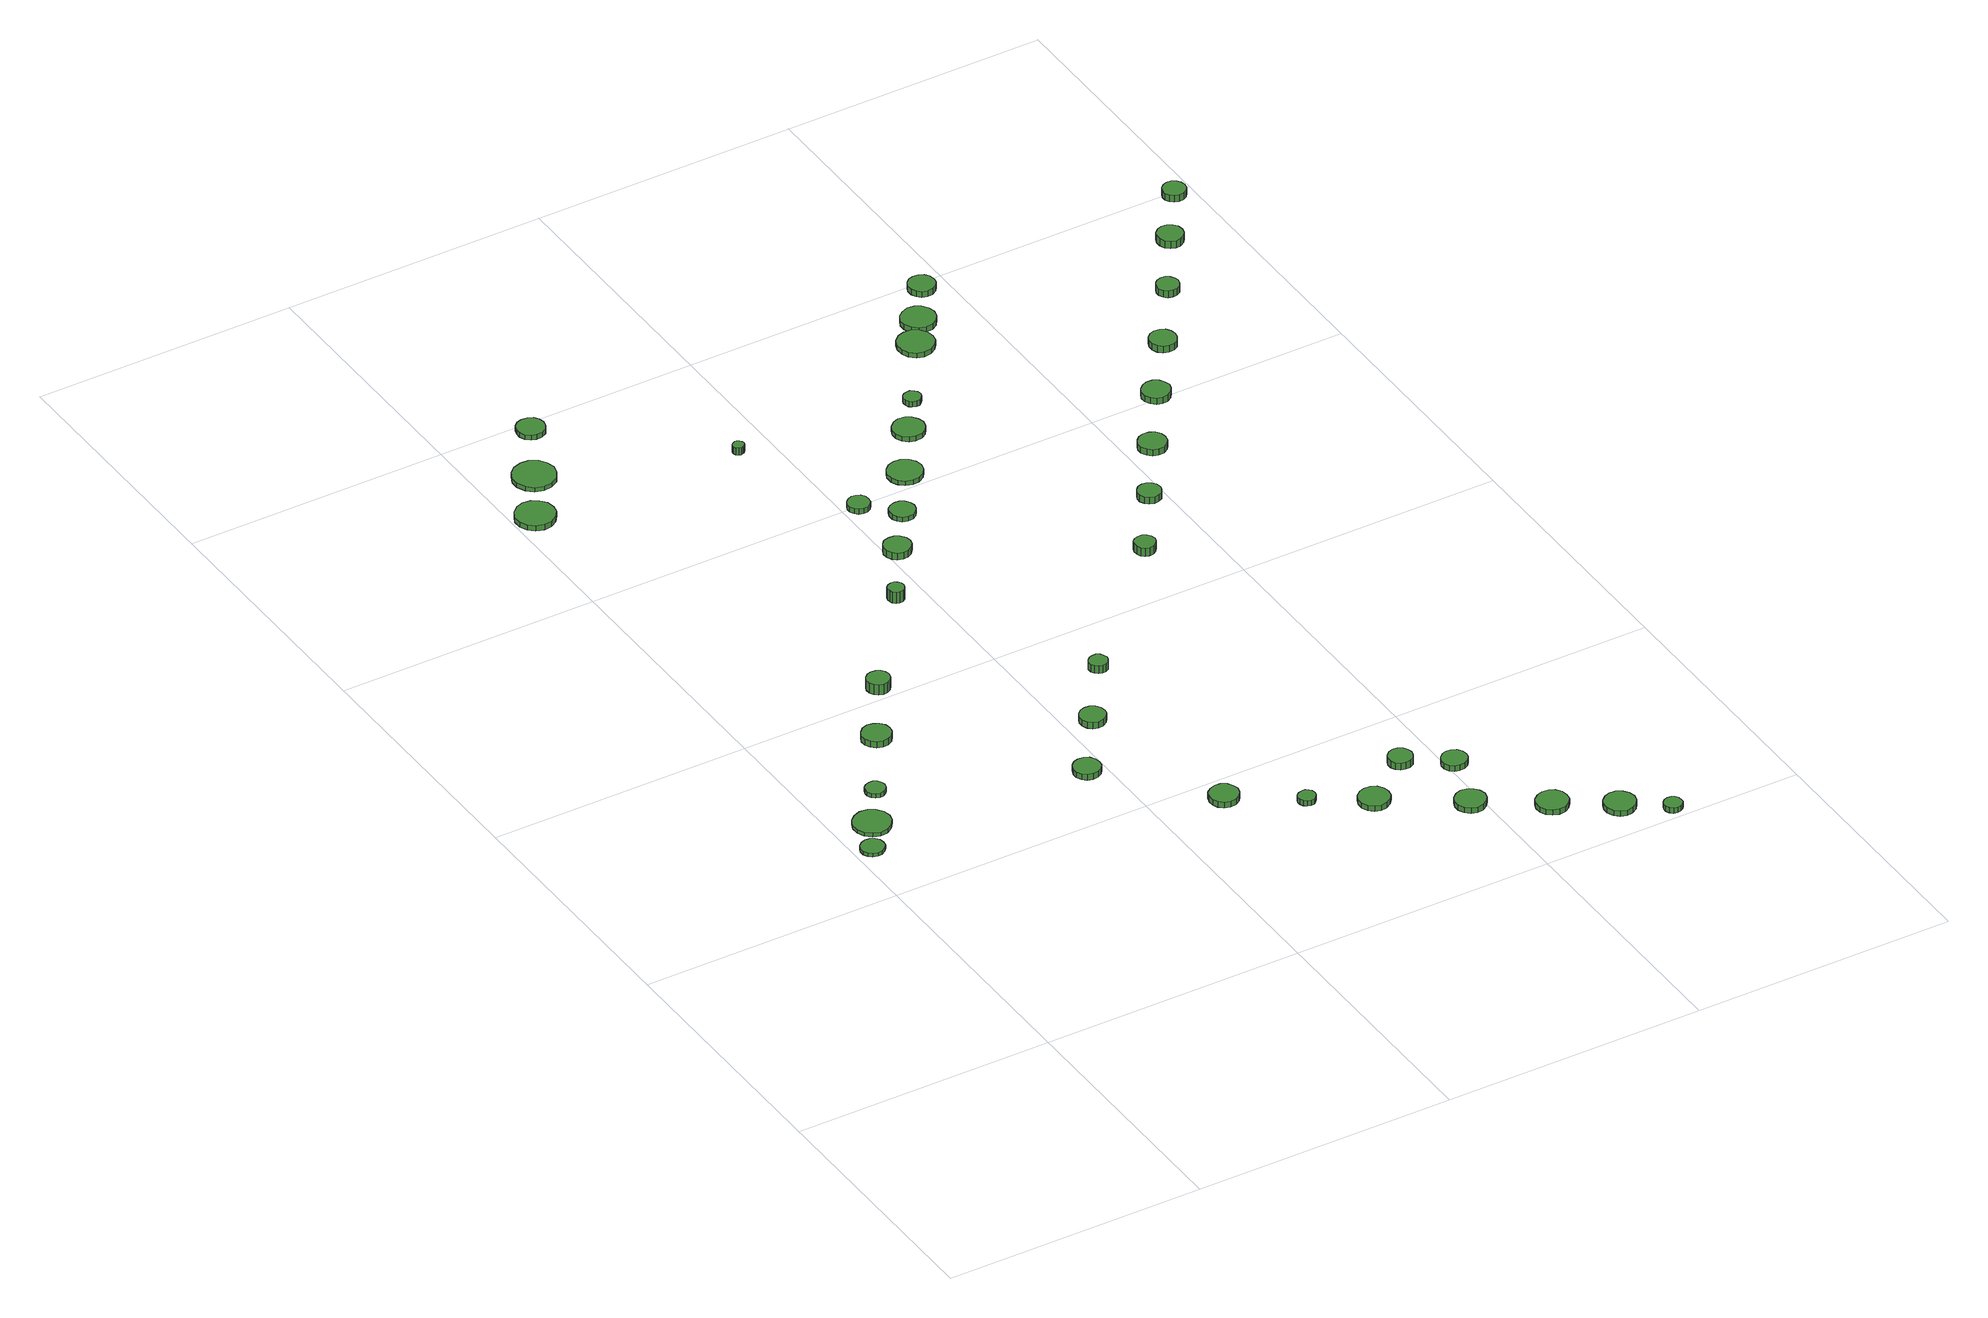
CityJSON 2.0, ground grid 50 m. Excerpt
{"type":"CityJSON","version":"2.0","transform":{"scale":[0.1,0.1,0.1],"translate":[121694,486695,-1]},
"CityObjects":{
"tree1":{"type":"SolitaryVegetationObject","attributes":{"function":"something"},"geometry":[{"type":"MultiSurface","lod":"1","boundaries":[[[0,1,2,3,4,5,6,7,8,9,10,11,12,13,14]],[[15,16,17,18,19,20,21,22,23,24,25,26,27,28,29]],[[0,29,28,1]],[[1,28,27,2]],[[2,27,26,3]],[[3,26,25,4]],[[4,25,24,5]],[[5,24,23,6]],[[6,23,22,7]],[[7,22,21,8]],[[8,21,20,9]],[[9,20,19,10]],[[10,19,18,11]],[[11,18,17,12]],[[12,17,16,13]],[[13,16,15,14]],[[14,15,29,0]]]}]},
"tree2":{"type":"SolitaryVegetationObject","attributes":{"function":"something"},"geometry":[{"type":"MultiSurface","lod":"1","boundaries":[[[30,31,32,33,34,35,36,37,38,39,40,41,42,43,44]],[[45,46,47,48,49,50,51,52,53,54,55,56,57,58,59]],[[30,59,58,31]],[[31,58,57,32]],[[32,57,56,33]],[[33,56,55,34]],[[34,55,54,35]],[[35,54,53,36]],[[36,53,52,37]],[[37,52,51,38]],[[38,51,50,39]],[[39,50,49,40]],[[40,49,48,41]],[[41,48,47,42]],[[42,47,46,43]],[[43,46,45,44]],[[44,45,59,30]]]}]},
"tree3":{"type":"SolitaryVegetationObject","attributes":{"function":"something"},"geometry":[{"type":"MultiSurface","lod":"1","boundaries":[[[60,61,62,63,64,65,66,67,68,69,70,71,72,73,74]],[[75,76,77,78,79,80,81,82,83,84,85,86,87,88,89]],[[60,89,88,61]],[[61,88,87,62]],[[62,87,86,63]],[[63,86,85,64]],[[64,85,84,65]],[[65,84,83,66]],[[66,83,82,67]],[[67,82,81,68]],[[68,81,80,69]],[[69,80,79,70]],[[70,79,78,71]],[[71,78,77,72]],[[72,77,76,73]],[[73,76,75,74]],[[74,75,89,60]]]}]},
"tree4":{"type":"SolitaryVegetationObject","attributes":{"function":"something"},"geometry":[{"type":"MultiSurface","lod":"1","boundaries":[[[90,91,92,93,94,95,96,97,98,99,100,101,102,103,104]],[[105,106,107,108,109,110,111,112,113,114,115,116,117,118,119]],[[90,119,118,91]],[[91,118,117,92]],[[92,117,116,93]],[[93,116,115,94]],[[94,115,114,95]],[[95,114,113,96]],[[96,113,112,97]],[[97,112,111,98]],[[98,111,110,99]],[[99,110,109,100]],[[100,109,108,101]],[[101,108,107,102]],[[102,107,106,103]],[[103,106,105,104]],[[104,105,119,90]]]}]},
"tree5":{"type":"SolitaryVegetationObject","attributes":{"function":"something"},"geometry":[{"type":"MultiSurface","lod":"1","boundaries":[[[120,121,122,123,124,125,126,127,128,129,130,131,132,133,134]],[[135,136,137,138,139,140,141,142,143,144,145,146,147,148,149]],[[120,149,148,121]],[[121,148,147,122]],[[122,147,146,123]],[[123,146,145,124]],[[124,145,144,125]],[[125,144,143,126]],[[126,143,142,127]],[[127,142,141,128]],[[128,141,140,129]],[[129,140,139,130]],[[130,139,138,131]],[[131,138,137,132]],[[132,137,136,133]],[[133,136,135,134]],[[134,135,149,120]]]}]},
"tree6":{"type":"SolitaryVegetationObject","attributes":{"function":"something"},"geometry":[{"type":"MultiSurface","lod":"1","boundaries":[[[150,151,152,153,154,155,156,157,158,159,160,161,162,163,164]],[[165,166,167,168,169,170,171,172,173,174,175,176,177,178,179]],[[150,179,178,151]],[[151,178,177,152]],[[152,177,176,153]],[[153,176,175,154]],[[154,175,174,155]],[[155,174,173,156]],[[156,173,172,157]],[[157,172,171,158]],[[158,171,170,159]],[[159,170,169,160]],[[160,169,168,161]],[[161,168,167,162]],[[162,167,166,163]],[[163,166,165,164]],[[164,165,179,150]]]}]},
"tree7":{"type":"SolitaryVegetationObject","attributes":{"function":"something"},"geometry":[{"type":"MultiSurface","lod":"1","boundaries":[[[180,181,182,183,184,185,186,187,188,189,190,191,192,193,194]],[[195,196,197,198,199,200,201,202,203,204,205,206,207,208,209]],[[180,209,208,181]],[[181,208,207,182]],[[182,207,206,183]],[[183,206,205,184]],[[184,205,204,185]],[[185,204,203,186]],[[186,203,202,187]],[[187,202,201,188]],[[188,201,200,189]],[[189,200,199,190]],[[190,199,198,191]],[[191,198,197,192]],[[192,197,196,193]],[[193,196,195,194]],[[194,195,209,180]]]}]},
"tree8":{"type":"SolitaryVegetationObject","attributes":{"function":"something"},"geometry":[{"type":"MultiSurface","lod":"1","boundaries":[[[210,211,212,213,214,215,216,217,218,219,220,221,222,223,224]],[[225,226,227,228,229,230,231,232,233,234,235,236,237,238,239]],[[210,239,238,211]],[[211,238,237,212]],[[212,237,236,213]],[[213,236,235,214]],[[214,235,234,215]],[[215,234,233,216]],[[216,233,232,217]],[[217,232,231,218]],[[218,231,230,219]],[[219,230,229,220]],[[220,229,228,221]],[[221,228,227,222]],[[222,227,226,223]],[[223,226,225,224]],[[224,225,239,210]]]}]},
"tree9":{"type":"SolitaryVegetationObject","attributes":{"function":"something"},"geometry":[{"type":"MultiSurface","lod":"1","boundaries":[[[240,241,242,243,244,245,246,247,248,249,250,251,252,253,254]],[[255,256,257,258,259,260,261,262,263,264,265,266,267,268,269]],[[240,269,268,241]],[[241,268,267,242]],[[242,267,266,243]],[[243,266,265,244]],[[244,265,264,245]],[[245,264,263,246]],[[246,263,262,247]],[[247,262,261,248]],[[248,261,260,249]],[[249,260,259,250]],[[250,259,258,251]],[[251,258,257,252]],[[252,257,256,253]],[[253,256,255,254]],[[254,255,269,240]]]}]},
"tree10":{"type":"SolitaryVegetationObject","attributes":{"function":"something"},"geometry":[{"type":"MultiSurface","lod":"1","boundaries":[[[270,271,272,273,274,275,276,277,278,279,280,281,282,283,284]],[[285,286,287,288,289,290,291,292,293,294,295,296,297,298,299]],[[270,299,298,271]],[[271,298,297,272]],[[272,297,296,273]],[[273,296,295,274]],[[274,295,294,275]],[[275,294,293,276]],[[276,293,292,277]],[[277,292,291,278]],[[278,291,290,279]],[[279,290,289,280]],[[280,289,288,281]],[[281,288,287,282]],[[282,287,286,283]],[[283,286,285,284]],[[284,285,299,270]]]}]},
"tree11":{"type":"SolitaryVegetationObject","attributes":{"function":"something"},"geometry":[{"type":"MultiSurface","lod":"1","boundaries":[[[300,301,302,303,304,305,306,307,308,309,310,311,312,313,314]],[[315,316,317,318,319,320,321,322,323,324,325,326,327,328,329]],[[300,329,328,301]],[[301,328,327,302]],[[302,327,326,303]],[[303,326,325,304]],[[304,325,324,305]],[[305,324,323,306]],[[306,323,322,307]],[[307,322,321,308]],[[308,321,320,309]],[[309,320,319,310]],[[310,319,318,311]],[[311,318,317,312]],[[312,317,316,313]],[[313,316,315,314]],[[314,315,329,300]]]}]},
"tree12":{"type":"SolitaryVegetationObject","attributes":{"function":"something"},"geometry":[{"type":"MultiSurface","lod":"1","boundaries":[[[330,331,332,333,334,335,336,337,338,339,340,341,342,343,344]],[[345,346,347,348,349,350,351,352,353,354,355,356,357,358,359]],[[330,359,358,331]],[[331,358,357,332]],[[332,357,356,333]],[[333,356,355,334]],[[334,355,354,335]],[[335,354,353,336]],[[336,353,352,337]],[[337,352,351,338]],[[338,351,350,339]],[[339,350,349,340]],[[340,349,348,341]],[[341,348,347,342]],[[342,347,346,343]],[[343,346,345,344]],[[344,345,359,330]]]}]},
"tree13":{"type":"SolitaryVegetationObject","attributes":{"function":"something"},"geometry":[{"type":"MultiSurface","lod":"1","boundaries":[[[360,361,362,363,364,365,366,367,368,369,370,371,372,373,374]],[[375,376,377,378,379,380,381,382,383,384,385,386,387,388,389]],[[360,389,388,361]],[[361,388,387,362]],[[362,387,386,363]],[[363,386,385,364]],[[364,385,384,365]],[[365,384,383,366]],[[366,383,382,367]],[[367,382,381,368]],[[368,381,380,369]],[[369,380,379,370]],[[370,379,378,371]],[[371,378,377,372]],[[372,377,376,373]],[[373,376,375,374]],[[374,375,389,360]]]}]},
"tree14":{"type":"SolitaryVegetationObject","attributes":{"function":"something"},"geometry":[{"type":"MultiSurface","lod":"1","boundaries":[[[390,391,392,393,394,395,396,397,398,399,400,401,402,403,404]],[[405,406,407,408,409,410,411,412,413,414,415,416,417,418,419]],[[390,419,418,391]],[[391,418,417,392]],[[392,417,416,393]],[[393,416,415,394]],[[394,415,414,395]],[[395,414,413,396]],[[396,413,412,397]],[[397,412,411,398]],[[398,411,410,399]],[[399,410,409,400]],[[400,409,408,401]],[[401,408,407,402]],[[402,407,406,403]],[[403,406,405,404]],[[404,405,419,390]]]}]},
"tree15":{"type":"SolitaryVegetationObject","attributes":{"function":"something"},"geometry":[{"type":"MultiSurface","lod":"1","boundaries":[[[420,421,422,423,424,425,426,427,428,429,430,431,432,433,434]],[[435,436,437,438,439,440,441,442,443,444,445,446,447,448,449]],[[420,449,448,421]],[[421,448,447,422]],[[422,447,446,423]],[[423,446,445,424]],[[424,445,444,425]],[[425,444,443,426]],[[426,443,442,427]],[[427,442,441,428]],[[428,441,440,429]],[[429,440,439,430]],[[430,439,438,431]],[[431,438,437,432]],[[432,437,436,433]],[[433,436,435,434]],[[434,435,449,420]]]}]},
"tree16":{"type":"SolitaryVegetationObject","attributes":{"function":"something"},"geometry":[{"type":"MultiSurface","lod":"1","boundaries":[[[450,451,452,453,454,455,456,457,458,459,460,461,462,463,464]],[[465,466,467,468,469,470,471,472,473,474,475,476,477,478,479]],[[450,479,478,451]],[[451,478,477,452]],[[452,477,476,453]],[[453,476,475,454]],[[454,475,474,455]],[[455,474,473,456]],[[456,473,472,457]],[[457,472,471,458]],[[458,471,470,459]],[[459,470,469,460]],[[460,469,468,461]],[[461,468,467,462]],[[462,467,466,463]],[[463,466,465,464]],[[464,465,479,450]]]}]},
"tree17":{"type":"SolitaryVegetationObject","attributes":{"function":"something"},"geometry":[{"type":"MultiSurface","lod":"1","boundaries":[[[480,481,482,483,484,485,486,487,488,489,490,491,492,493,494]],[[495,496,497,498,499,500,501,502,503,504,505,506,507,508,509]],[[480,509,508,481]],[[481,508,507,482]],[[482,507,506,483]],[[483,506,505,484]],[[484,505,504,485]],[[485,504,503,486]],[[486,503,502,487]],[[487,502,501,488]],[[488,501,500,489]],[[489,500,499,490]],[[490,499,498,491]],[[491,498,497,492]],[[492,497,496,493]],[[493,496,495,494]],[[494,495,509,480]]]}]},
"tree18":{"type":"SolitaryVegetationObject","attributes":{"function":"something"},"geometry":[{"type":"MultiSurface","lod":"1","boundaries":[[[510,511,512,513,514,515,516,517,518,519,520,521,522,523,524]],[[525,526,527,528,529,530,531,532,533,534,535,536,537,538,539]],[[510,539,538,511]],[[511,538,537,512]],[[512,537,536,513]],[[513,536,535,514]],[[514,535,534,515]],[[515,534,533,516]],[[516,533,532,517]],[[517,532,531,518]],[[518,531,530,519]],[[519,530,529,520]],[[520,529,528,521]],[[521,528,527,522]],[[522,527,526,523]],[[523,526,525,524]],[[524,525,539,510]]]}]},
"tree19":{"type":"SolitaryVegetationObject","attributes":{"function":"something"},"geometry":[{"type":"MultiSurface","lod":"1","boundaries":[[[540,541,542,543,544,545,546,547,548,549,550,551,552,553,554]],[[555,556,557,558,559,560,561,562,563,564,565,566,567,568,569]],[[540,569,568,541]],[[541,568,567,542]],[[542,567,566,543]],[[543,566,565,544]],[[544,565,564,545]],[[545,564,563,546]],[[546,563,562,547]],[[547,562,561,548]],[[548,561,560,549]],[[549,560,559,550]],[[550,559,558,551]],[[551,558,557,552]],[[552,557,556,553]],[[553,556,555,554]],[[554,555,569,540]]]}]},
"tree20":{"type":"SolitaryVegetationObject","attributes":{"function":"something"},"geometry":[{"type":"MultiSurface","lod":"1","boundaries":[[[570,571,572,573,574,575,576,577,578,579,580,581,582,583,584]],[[585,586,587,588,589,590,591,592,593,594,595,596,597,598,599]],[[570,599,598,571]],[[571,598,597,572]],[[572,597,596,573]],[[573,596,595,574]],[[574,595,594,575]],[[575,594,593,576]],[[576,593,592,577]],[[577,592,591,578]],[[578,591,590,579]],[[579,590,589,580]],[[580,589,588,581]],[[581,588,587,582]],[[582,587,586,583]],[[583,586,585,584]],[[584,585,599,570]]]}]},
"tree21":{"type":"SolitaryVegetationObject","attributes":{"function":"something"},"geometry":[{"type":"MultiSurface","lod":"1","boundaries":[[[600,601,602,603,604,605,606,607,608,609,610,611,612,613,614]],[[615,616,617,618,619,620,621,622,623,624,625,626,627,628,629]],[[600,629,628,601]],[[601,628,627,602]],[[602,627,626,603]],[[603,626,625,604]],[[604,625,624,605]],[[605,624,623,606]],[[606,623,622,607]],[[607,622,621,608]],[[608,621,620,609]],[[609,620,619,610]],[[610,619,618,611]],[[611,618,617,612]],[[612,617,616,613]],[[613,616,615,614]],[[614,615,629,600]]]}]},
"tree22":{"type":"SolitaryVegetationObject","attributes":{"function":"something"},"geometry":[{"type":"MultiSurface","lod":"1","boundaries":[[[630,631,632,633,634,635,636,637,638,639,640,641,642,643,644]],[[645,646,647,648,649,650,651,652,653,654,655,656,657,658,659]],[[630,659,658,631]],[[631,658,657,632]],[[632,657,656,633]],[[633,656,655,634]],[[634,655,654,635]],[[635,654,653,636]],[[636,653,652,637]],[[637,652,651,638]],[[638,651,650,639]],[[639,650,649,640]],[[640,649,648,641]],[[641,648,647,642]],[[642,647,646,643]],[[643,646,645,644]],[[644,645,659,630]]]}]},
"tree23":{"type":"SolitaryVegetationObject","attributes":{"function":"something"},"geometry":[{"type":"MultiSurface","lod":"1","boundaries":[[[660,661,662,663,664,665,666,667,668,669,670,671,672,673,674]],[[675,676,677,678,679,680,681,682,683,684,685,686,687,688,689]],[[660,689,688,661]],[[661,688,687,662]],[[662,687,686,663]],[[663,686,685,664]],[[664,685,684,665]],[[665,684,683,666]],[[666,683,682,667]],[[667,682,681,668]],[[668,681,680,669]],[[669,680,679,670]],[[670,679,678,671]],[[671,678,677,672]],[[672,677,676,673]],[[673,676,675,674]],[[674,675,689,660]]]}]},
"tree24":{"type":"SolitaryVegetationObject","attributes":{"function":"something"},"geometry":[{"type":"MultiSurface","lod":"1","boundaries":[[[690,691,692,693,694,695,696,697,698,699,700,701,702,703,704]],[[705,706,707,708,709,710,711,712,713,714,715,716,717,718,719]],[[690,719,718,691]],[[691,718,717,692]],[[692,717,716,693]],[[693,716,715,694]],[[694,715,714,695]],[[695,714,713,696]],[[696,713,712,697]],[[697,712,711,698]],[[698,711,710,699]],[[699,710,709,700]],[[700,709,708,701]],[[701,708,707,702]],[[702,707,706,703]],[[703,706,705,704]],[[704,705,719,690]]]}]},
"tree25":{"type":"SolitaryVegetationObject","attributes":{"function":"something"},"geometry":[{"type":"MultiSurface","lod":"1","boundaries":[[[720,721,722,723,724,725,726,727,728,729,730,731,732,733,734]],[[735,736,737,738,739,740,741,742,743,744,745,746,747,748,749]],[[720,749,748,721]],[[721,748,747,722]],[[722,747,746,723]],[[723,746,745,724]],[[724,745,744,725]],[[725,744,743,726]],[[726,743,742,727]],[[727,742,741,728]],[[728,741,740,729]],[[729,740,739,730]],[[730,739,738,731]],[[731,738,737,732]],[[732,737,736,733]],[[733,736,735,734]],[[734,735,749,720]]]}]},
"tree26":{"type":"SolitaryVegetationObject","attributes":{"function":"something"},"geometry":[{"type":"MultiSurface","lod":"1","boundaries":[[[750,751,752,753,754,755,756,757,758,759,760,761,762,763,764]],[[765,766,767,768,769,770,771,772,773,774,775,776,777,778,779]],[[750,779,778,751]],[[751,778,777,752]],[[752,777,776,753]],[[753,776,775,754]],[[754,775,774,755]],[[755,774,773,756]],[[756,773,772,757]],[[757,772,771,758]],[[758,771,770,759]],[[759,770,769,760]],[[760,769,768,761]],[[761,768,767,762]],[[762,767,766,763]],[[763,766,765,764]],[[764,765,779,750]]]}]},
"tree27":{"type":"SolitaryVegetationObject","attributes":{"function":"something"},"geometry":[{"type":"MultiSurface","lod":"1","boundaries":[[[780,781,782,783,784,785,786,787,788,789,790,791,792,793,794]],[[795,796,797,798,799,800,801,802,803,804,805,806,807,808,809]],[[780,809,808,781]],[[781,808,807,782]],[[782,807,806,783]],[[783,806,805,784]],[[784,805,804,785]],[[785,804,803,786]],[[786,803,802,787]],[[787,802,801,788]],[[788,801,800,789]],[[789,800,799,790]],[[790,799,798,791]],[[791,798,797,792]],[[792,797,796,793]],[[793,796,795,794]],[[794,795,809,780]]]}]},
"tree28":{"type":"SolitaryVegetationObject","attributes":{"function":"something"},"geometry":[{"type":"MultiSurface","lod":"1","boundaries":[[[810,811,812,813,814,815,816,817,818,819,820,821,822,823,824]],[[825,826,827,828,829,830,831,832,833,834,835,836,837,838,839]],[[810,839,838,811]],[[811,838,837,812]],[[812,837,836,813]],[[813,836,835,814]],[[814,835,834,815]],[[815,834,833,816]],[[816,833,832,817]],[[817,832,831,818]],[[818,831,830,819]],[[819,830,829,820]],[[820,829,828,821]],[[821,828,827,822]],[[822,827,826,823]],[[823,826,825,824]],[[824,825,839,810]]]}]},
"tree29":{"type":"SolitaryVegetationObject","attributes":{"function":"something"},"geometry":[{"type":"MultiSurface","lod":"1","boundaries":[[[840,841,842,843,844,845,846,847,848,849,850,851,852,853,854]],[[855,856,857,858,859,860,861,862,863,864,865,866,867,868,869]],[[840,869,868,841]],[[841,868,867,842]],[[842,867,866,843]],[[843,866,865,844]],[[844,865,864,845]],[[845,864,863,846]],[[846,863,862,847]],[[847,862,861,848]],[[848,861,860,849]],[[849,860,859,850]],[[850,859,858,851]],[[851,858,857,852]],[[852,857,856,853]],[[853,856,855,854]],[[854,855,869,840]]]}]},
"tree30":{"type":"SolitaryVegetationObject","attributes":{"function":"something"},"geometry":[{"type":"MultiSurface","lod":"1","boundaries":[[[870,871,872,873,874,875,876,877,878,879,880,881,882,883,884]],[[885,886,887,888,889,890,891,892,893,894,895,896,897,898,899]],[[870,899,898,871]],[[871,898,897,872]],[[872,897,896,873]],[[873,896,895,874]],[[874,895,894,875]],[[875,894,893,876]],[[876,893,892,877]],[[877,892,891,878]],[[878,891,890,879]],[[879,890,889,880]],[[880,889,888,881]],[[881,888,887,882]],[[882,887,886,883]],[[883,886,885,884]],[[884,885,899,870]]]}]},
"tree31":{"type":"SolitaryVegetationObject","attributes":{"function":"something"},"geometry":[{"type":"MultiSurface","lod":"1","boundaries":[[[900,901,902,903,904,905,906,907,908,909,910,911,912,913,914]],[[915,916,917,918,919,920,921,922,923,924,925,926,927,928,929]],[[900,929,928,901]],[[901,928,927,902]],[[902,927,926,903]],[[903,926,925,904]],[[904,925,924,905]],[[905,924,923,906]],[[906,923,922,907]],[[907,922,921,908]],[[908,921,920,909]],[[909,920,919,910]],[[910,919,918,911]],[[911,918,917,912]],[[912,917,916,913]],[[913,916,915,914]],[[914,915,929,900]]]}]},
"tree32":{"type":"SolitaryVegetationObject","attributes":{"function":"something"},"geometry":[{"type":"MultiSurface","lod":"1","boundaries":[[[930,931,932,933,934,935,936,937,938,939,940,941,942,943,944]],[[945,946,947,948,949,950,951,952,953,954,955,956,957,958,959]],[[930,959,958,931]],[[931,958,957,932]],[[932,957,956,933]],[[933,956,955,934]],[[934,955,954,935]],[[935,954,953,936]],[[936,953,952,937]],[[937,952,951,938]],[[938,951,950,939]],[[939,950,949,940]],[[940,949,948,941]],[[941,948,947,942]],[[942,947,946,943]],[[943,946,945,944]],[[944,945,959,930]]]}]},
"tree33":{"type":"SolitaryVegetationObject","attributes":{"function":"something"},"geometry":[{"type":"MultiSurface","lod":"1","boundaries":[[[960,961,962,963,964,965,966,967,968,969,970,971,972,973,974]],[[975,976,977,978,979,980,981,982,983,984,985,986,987,988,989]],[[960,989,988,961]],[[961,988,987,962]],[[962,987,986,963]],[[963,986,985,964]],[[964,985,984,965]],[[965,984,983,966]],[[966,983,982,967]],[[967,982,981,968]],[[968,981,980,969]],[[969,980,979,970]],[[970,979,978,971]],[[971,978,977,972]],[[972,977,976,973]],[[973,976,975,974]],[[974,975,989,960]]]}]},
"tree34":{"type":"SolitaryVegetationObject","attributes":{"function":"something"},"geometry":[{"type":"MultiSurface","lod":"1","boundaries":[[[990,991,992,993,994,995,996,997,998,999,1000,1001,1002,1003,1004]],[[1005,1006,1007,1008,1009,1010,1011,1012,1013,1014,1015,1016,1017,1018,1019]],[[990,1019,1018,991]],[[991,1018,1017,992]],[[992,1017,1016,993]],[[993,1016,1015,994]],[[994,1015,1014,995]],[[995,1014,1013,996]],[[996,1013,1012,997]],[[997,1012,1011,998]],[[998,1011,1010,999]],[[999,1010,1009,1000]],[[1000,1009,1008,1001]],[[1001,1008,1007,1002]],[[1002,1007,1006,1003]],[[1003,1006,1005,1004]],[[1004,1005,1019,990]]]}]},
"tree35":{"type":"SolitaryVegetationObject","attributes":{"function":"something"},"geometry":[{"type":"MultiSurface","lod":"1","boundaries":[[[1020,1021,1022,1023,1024,1025,1026,1027,1028,1029,1030,1031,1032,1033,1034]],[[1035,1036,1037,1038,1039,1040,1041,1042,1043,1044,1045,1046,1047,1048,1049]],[[1020,1049,1048,1021]],[[1021,1048,1047,1022]],[[1022,1047,1046,1023]],[[1023,1046,1045,1024]],[[1024,1045,1044,1025]],[[1025,1044,1043,1026]],[[1026,1043,1042,1027]],[[1027,1042,1041,1028]],[[1028,1041,1040,1029]],[[1029,1040,1039,1030]],[[1030,1039,1038,1031]],[[1031,1038,1037,1032]],[[1032,1037,1036,1033]],[[1033,1036,1035,1034]],[[1034,1035,1049,1020]]]}]},
"tree36":{"type":"SolitaryVegetationObject","attributes":{"function":"something"},"geometry":[{"type":"MultiSurface","lod":"1","boundaries":[[[1050,1051,1052,1053,1054,1055,1056,1057,1058,1059,1060,1061,1062,1063,1064]],[[1065,1066,1067,1068,1069,1070,1071,1072,1073,1074,1075,1076,1077,1078,1079]],[[1050,1079,1078,1051]],[[1051,1078,1077,1052]],[[1052,1077,1076,1053]],[[1053,1076,1075,1054]],[[1054,1075,1074,1055]],[[1055,1074,1073,1056]],[[1056,1073,1072,1057]],[[1057,1072,1071,1058]],[[1058,1071,1070,1059]],[[1059,1070,1069,1060]],[[1060,1069,1068,1061]],[[1061,1068,1067,1062]],[[1062,1067,1066,1063]],[[1063,1066,1065,1064]],[[1064,1065,1079,1050]]]}]},
"tree37":{"type":"SolitaryVegetationObject","attributes":{"function":"something"},"geometry":[{"type":"MultiSurface","lod":"1","boundaries":[[[1080,1081,1082,1083,1084,1085,1086,1087,1088,1089,1090,1091,1092,1093,1094]],[[1095,1096,1097,1098,1099,1100,1101,1102,1103,1104,1105,1106,1107,1108,1109]],[[1080,1109,1108,1081]],[[1081,1108,1107,1082]],[[1082,1107,1106,1083]],[[1083,1106,1105,1084]],[[1084,1105,1104,1085]],[[1085,1104,1103,1086]],[[1086,1103,1102,1087]],[[1087,1102,1101,1088]],[[1088,1101,1100,1089]],[[1089,1100,1099,1090]],[[1090,1099,1098,1091]],[[1091,1098,1097,1092]],[[1092,1097,1096,1093]],[[1093,1096,1095,1094]],[[1094,1095,1109,1080]]]}]},
"tree38":{"type":"SolitaryVegetationObject","attributes":{"function":"something"},"geometry":[{"type":"MultiSurface","lod":"1","boundaries":[[[1110,1111,1112,1113,1114,1115,1116,1117,1118,1119,1120,1121,1122,1123,1124]],[[1125,1126,1127,1128,1129,1130,1131,1132,1133,1134,1135,1136,1137,1138,1139]],[[1110,1139,1138,1111]],[[1111,1138,1137,1112]],[[1112,1137,1136,1113]],[[1113,1136,1135,1114]],[[1114,1135,1134,1115]],[[1115,1134,1133,1116]],[[1116,1133,1132,1117]],[[1117,1132,1131,1118]],[[1118,1131,1130,1119]],[[1119,1130,1129,1120]],[[1120,1129,1128,1121]],[[1121,1128,1127,1122]],[[1122,1127,1126,1123]],[[1123,1126,1125,1124]],[[1124,1125,1139,1110]]]}]},
"tree39":{"type":"SolitaryVegetationObject","attributes":{"function":"something"},"geometry":[{"type":"MultiSurface","lod":"1","boundaries":[[[1140,1141,1142,1143,1144,1145,1146,1147,1148,1149,1150,1151,1152,1153,1154]],[[1155,1156,1157,1158,1159,1160,1161,1162,1163,1164,1165,1166,1167,1168,1169]],[[1140,1169,1168,1141]],[[1141,1168,1167,1142]],[[1142,1167,1166,1143]],[[1143,1166,1165,1144]],[[1144,1165,1164,1145]],[[1145,1164,1163,1146]],[[1146,1163,1162,1147]],[[1147,1162,1161,1148]],[[1148,1161,1160,1149]],[[1149,1160,1159,1150]],[[1150,1159,1158,1151]],[[1151,1158,1157,1152]],[[1152,1157,1156,1153]],[[1153,1156,1155,1154]],[[1154,1155,1169,1140]]]}]}
},
"vertices":[
[55,632,15],[54,641,15],[48,649,15],[40,653,15],[31,654,15],[22,651,15],[15,645,15],[11,637,15],[11,627,15],[15,619,15],[22,613,15],[31,610,15],[40,611,15],[48,616,15],[54,623,15],[54,623,8],[48,616,8],[40,611,8],[31,610,8],[22,613,8],[15,619,8],[11,627,8],[11,637,8],[15,645,8],[22,651,8],[31,654,8],[40,653,8],[48,649,8],[54,641,8],[55,632,8],
[104,693,16],[101,707,16],[92,719,16],[80,726,16],[65,728,16],[52,723,16],[41,714,16],[35,700,16],[35,686,16],[41,672,16],[52,663,16],[65,658,16],[80,660,16],[92,667,16],[101,679,16],[101,679,8],[92,667,8],[80,660,8],[65,658,8],[52,663,8],[41,672,8],[35,686,8],[35,700,8],[41,714,8],[52,723,8],[65,728,8],[80,726,8],[92,719,8],[101,707,8],[104,693,8],
[143,773,17],[141,780,17],[137,787,17],[130,791,17],[122,791,17],[115,789,17],[109,784,17],[106,777,17],[106,769,17],[109,762,17],[115,757,17],[122,754,17],[130,755,17],[137,759,17],[141,765,17],[141,765,8],[137,759,8],[130,755,8],[122,754,8],[115,757,8],[109,762,8],[106,769,8],[106,777,8],[109,784,8],[115,789,8],[122,791,8],[130,791,8],[137,787,8],[141,780,8],[143,773,8],
[233,904,21],[231,915,21],[224,924,21],[214,929,21],[203,931,21],[192,927,21],[184,919,21],[179,909,21],[179,898,21],[184,888,21],[192,880,21],[203,877,21],[214,878,21],[224,883,21],[231,893,21],[231,893,8],[224,883,8],[214,878,8],[203,877,8],[192,880,8],[184,888,8],[179,898,8],[179,909,8],[184,919,8],[192,927,8],[203,931,8],[214,929,8],[224,924,8],[231,915,8],[233,904,8],
[78,1757,17],[75,1772,17],[66,1784,17],[53,1792,17],[38,1794,17],[23,1789,17],[12,1779,17],[5,1765,17],[5,1749,17],[12,1735,17],[23,1725,17],[38,1720,17],[53,1722,17],[66,1730,17],[75,1742,17],[75,1742,6],[66,1730,6],[53,1722,6],[38,1720,6],[23,1725,6],[12,1735,6],[5,1749,6],[5,1765,6],[12,1779,6],[23,1789,6],[38,1794,6],[53,1792,6],[66,1784,6],[75,1772,6],[78,1757,6],
[308,1030,28],[306,1039,28],[301,1046,28],[293,1050,28],[284,1051,28],[276,1049,28],[269,1043,28],[265,1034,28],[265,1025,28],[269,1017,28],[276,1011,28],[284,1008,28],[293,1009,28],[301,1014,28],[306,1021,28],[306,1021,7],[301,1014,7],[293,1009,7],[284,1008,7],[276,1011,7],[269,1017,7],[265,1025,7],[265,1034,7],[269,1043,7],[276,1049,7],[284,1051,7],[293,1050,7],[301,1046,7],[306,1039,7],[308,1030,7],
[490,636,19],[488,646,19],[482,655,19],[473,660,19],[462,661,19],[452,658,19],[445,651,19],[440,641,19],[440,631,19],[445,621,19],[452,614,19],[462,611,19],[473,612,19],[482,617,19],[488,626,19],[488,626,7],[482,617,7],[473,612,7],[462,611,7],[452,614,7],[445,621,7],[440,631,7],[440,641,7],[445,651,7],[452,658,7],[462,661,7],[473,660,7],[482,655,7],[488,646,7],[490,636,7],
[140,1858,15],[136,1874,15],[127,1887,15],[112,1896,15],[96,1897,15],[80,1892,15],[68,1881,15],[61,1866,15],[61,1850,15],[68,1834,15],[80,1823,15],[96,1818,15],[112,1820,15],[127,1828,15],[136,1842,15],[136,1842,6],[127,1828,6],[112,1820,6],[96,1818,6],[80,1823,6],[68,1834,6],[61,1850,6],[61,1866,6],[68,1881,6],[80,1892,6],[96,1897,6],[112,1896,6],[127,1887,6],[136,1874,6],[140,1858,6],
[652,447,19],[649,458,19],[643,467,19],[633,473,19],[622,474,19],[611,470,19],[602,463,19],[598,452,19],[598,441,19],[602,431,19],[611,423,19],[622,420,19],[633,421,19],[643,427,19],[649,436,19],[649,436,7],[643,427,7],[633,421,7],[622,420,7],[611,423,7],[602,431,7],[598,441,7],[598,452,7],[602,463,7],[611,470,7],[622,474,7],[633,473,7],[643,467,7],[649,458,7],[652,447,7],
[192,1978,16],[190,1988,16],[184,1997,16],[174,2002,16],[163,2003,16],[153,2000,16],[145,1993,16],[141,1983,16],[141,1972,16],[145,1962,16],[153,1955,16],[163,1952,16],[174,1953,16],[184,1958,16],[190,1967,16],[190,1967,6],[184,1958,6],[174,1953,6],[163,1952,6],[153,1955,6],[145,1962,6],[141,1972,6],[141,1983,6],[145,1993,6],[153,2000,6],[163,2003,6],[174,2002,6],[184,1997,6],[190,1988,6],[192,1978,6],
[575,758,20],[573,768,20],[567,776,20],[558,781,20],[548,782,20],[538,779,20],[531,772,20],[527,763,20],[527,753,20],[531,743,20],[538,737,20],[548,733,20],[558,735,20],[567,740,20],[573,748,20],[573,748,7],[567,740,7],[558,735,7],[548,733,7],[538,737,7],[531,743,7],[527,753,7],[527,763,7],[531,772,7],[538,779,7],[548,782,7],[558,781,7],[567,776,7],[573,768,7],[575,758,7],
[463,1237,30],[462,1243,30],[458,1248,30],[453,1252,30],[446,1252,30],[440,1250,30],[435,1246,30],[433,1240,30],[433,1234,30],[435,1228,30],[440,1223,30],[446,1221,30],[453,1222,30],[458,1225,30],[462,1231,30],[462,1231,7],[458,1225,7],[453,1222,7],[446,1221,7],[440,1223,7],[435,1228,7],[433,1234,7],[433,1240,7],[435,1246,7],[440,1250,7],[446,1252,7],[453,1252,7],[458,1248,7],[462,1243,7],[463,1237,7],
[759,367,19],[757,374,19],[753,379,19],[748,383,19],[741,383,19],[734,381,19],[729,377,19],[726,370,19],[726,364,19],[729,357,19],[734,353,19],[741,351,19],[748,351,19],[753,355,19],[757,360,19],[757,360,8],[753,355,8],[748,351,8],[741,351,8],[734,353,8],[729,357,8],[726,364,8],[726,370,8],[729,377,8],[734,381,8],[741,383,8],[748,383,8],[753,379,8],[757,374,8],[759,367,8],
[656,884,23],[654,891,23],[650,897,23],[644,901,23],[637,901,23],[630,899,23],[624,894,23],[621,888,23],[621,880,23],[624,874,23],[630,869,23],[637,867,23],[644,867,23],[650,871,23],[654,877,23],[654,877,7],[650,871,7],[644,867,7],[637,867,7],[630,869,7],[624,874,7],[621,880,7],[621,888,7],[624,894,7],[630,899,7],[637,901,7],[644,901,7],[650,897,7],[654,891,7],[656,884,7],
[546,1352,21],[544,1362,21],[537,1371,21],[528,1376,21],[518,1377,21],[507,1374,21],[500,1367,21],[495,1357,21],[495,1347,21],[500,1337,21],[507,1330,21],[518,1327,21],[528,1328,21],[537,1333,21],[544,1342,21],[544,1342,7],[537,1333,7],[528,1328,7],[518,1327,7],[507,1330,7],[500,1337,7],[495,1347,7],[495,1357,7],[500,1367,7],[507,1374,7],[518,1377,7],[528,1376,7],[537,1371,7],[544,1362,7],[546,1352,7],
[868,305,19],[866,317,19],[859,327,19],[848,333,19],[836,334,19],[825,330,19],[816,322,19],[811,311,19],[811,299,19],[816,288,19],[825,280,19],[836,276,19],[848,278,19],[859,284,19],[866,293,19],[866,293,8],[859,284,8],[848,278,8],[836,276,8],[825,280,8],[816,288,8],[811,299,8],[811,311,8],[816,322,8],[825,330,8],[836,334,8],[848,333,8],[859,327,8],[866,317,8],[868,305,8],
[450,1742,21],[449,1746,21],[446,1750,21],[442,1752,21],[438,1753,21],[434,1751,21],[430,1748,21],[429,1744,21],[429,1740,21],[430,1736,21],[434,1733,21],[438,1731,21],[442,1732,21],[446,1734,21],[449,1738,21],[449,1738,6],[446,1734,6],[442,1732,6],[438,1731,6],[434,1733,6],[430,1736,6],[429,1740,6],[429,1744,6],[430,1748,6],[434,1751,6],[438,1753,6],[442,1752,6],[446,1750,6],[449,1746,6],[450,1742,6],
[550,1496,18],[549,1504,18],[544,1511,18],[536,1515,18],[528,1516,18],[520,1513,18],[514,1508,18],[510,1500,18],[510,1491,18],[514,1484,18],[520,1478,18],[528,1475,18],[536,1476,18],[544,1480,18],[549,1487,18],[549,1487,7],[544,1480,7],[536,1476,7],[528,1475,7],[520,1478,7],[514,1484,7],[510,1491,7],[510,1500,7],[514,1508,7],[520,1513,7],[528,1516,7],[536,1515,7],[544,1511,7],[549,1504,7],[550,1496,7],
[608,1441,17],[606,1450,17],[600,1458,17],[592,1463,17],[582,1464,17],[572,1461,17],[565,1455,17],[561,1446,17],[561,1436,17],[565,1427,17],[572,1420,17],[582,1417,17],[592,1418,17],[600,1423,17],[606,1431,17],[606,1431,7],[600,1423,7],[592,1418,7],[582,1417,7],[572,1420,7],[565,1427,7],[561,1436,7],[561,1446,7],[565,1455,7],[572,1461,7],[582,1464,7],[592,1463,7],[600,1458,7],[606,1450,7],[608,1441,7],
[1006,214,19],[1003,226,19],[996,235,19],[986,241,19],[974,243,19],[963,239,19],[954,231,19],[949,220,19],[949,208,19],[954,197,19],[963,189,19],[974,185,19],[986,187,19],[996,193,19],[1003,202,19],[1003,202,8],[996,193,8],[986,187,8],[974,185,8],[963,189,8],[954,197,8],[949,208,8],[949,220,8],[954,231,8],[963,239,8],[974,243,8],[986,241,8],[996,235,8],[1003,226,8],[1006,214,8],
[960,380,21],[958,389,21],[953,397,21],[944,402,21],[935,403,21],[926,400,21],[919,393,21],[915,385,21],[915,375,21],[919,367,21],[926,360,21],[935,358,21],[944,359,21],[953,363,21],[958,371,21],[958,371,7],[953,363,7],[944,359,7],[935,358,7],[926,360,7],[919,367,7],[915,375,7],[915,385,7],[919,393,7],[926,400,7],[935,403,7],[944,402,7],[953,397,7],[958,389,7],[960,380,7],
[681,1537,15],[678,1550,15],[670,1561,15],[658,1568,15],[645,1569,15],[632,1565,15],[622,1556,15],[616,1544,15],[616,1530,15],[622,1518,15],[632,1509,15],[645,1505,15],[658,1506,15],[670,1513,15],[678,1524,15],[678,1524,6],[670,1513,6],[658,1506,6],[645,1505,6],[632,1509,6],[622,1518,6],[616,1530,6],[616,1544,6],[622,1556,6],[632,1565,6],[645,1569,6],[658,1568,6],[670,1561,6],[678,1550,6],[681,1537,6],
[1038,328,20],[1036,338,20],[1030,346,20],[1021,351,20],[1011,352,20],[1002,349,20],[995,342,20],[991,333,20],[991,323,20],[995,314,20],[1002,308,20],[1011,305,20],[1021,306,20],[1030,311,20],[1036,319,20],[1036,319,8],[1030,311,8],[1021,306,8],[1011,305,8],[1002,308,8],[995,314,8],[991,323,8],[991,333,8],[995,342,8],[1002,349,8],[1011,352,8],[1021,351,8],[1030,346,8],[1036,338,8],[1038,328,8],
[1124,138,19],[1122,150,19],[1114,160,19],[1104,166,19],[1091,167,19],[1080,163,19],[1070,155,19],[1065,144,19],[1065,131,19],[1070,120,19],[1080,112,19],[1091,108,19],[1104,109,19],[1114,116,19],[1122,126,19],[1122,126,8],[1114,116,8],[1104,109,8],[1091,108,8],[1080,112,8],[1070,120,8],[1065,131,8],[1065,144,8],[1070,155,8],[1080,163,8],[1091,167,8],[1104,166,8],[1114,160,8],[1122,150,8],[1124,138,8],
[748,1640,16],[745,1652,16],[738,1662,16],[728,1668,16],[715,1670,16],[704,1666,16],[694,1657,16],[689,1646,16],[689,1634,16],[694,1623,16],[704,1614,16],[715,1611,16],[728,1612,16],[738,1618,16],[745,1628,16],[745,1628,6],[738,1618,6],[728,1612,6],[715,1611,6],[704,1614,6],[694,1623,6],[689,1634,6],[689,1646,6],[694,1657,6],[704,1666,6],[715,1670,6],[728,1668,6],[738,1662,6],[745,1652,6],[748,1640,6],
[1221,75,19],[1218,87,19],[1211,96,19],[1200,103,19],[1188,104,19],[1177,100,19],[1168,92,19],[1163,81,19],[1163,69,19],[1168,57,19],[1177,49,19],[1188,45,19],[1200,47,19],[1211,53,19],[1218,63,19],[1218,63,8],[1211,53,8],[1200,47,8],[1188,45,8],[1177,49,8],[1168,57,8],[1163,69,8],[1163,81,8],[1168,92,8],[1177,100,8],[1188,104,8],[1200,103,8],[1211,96,8],[1218,87,8],[1221,75,8],
[905,1136,24],[903,1144,24],[898,1151,24],[891,1155,24],[883,1155,24],[875,1153,24],[869,1148,24],[866,1140,24],[866,1132,24],[869,1124,24],[875,1119,24],[883,1116,24],[891,1117,24],[898,1121,24],[903,1128,24],[903,1128,7],[898,1121,7],[891,1117,7],[883,1116,7],[875,1119,7],[869,1124,7],[866,1132,7],[866,1140,7],[869,1148,7],[875,1153,7],[883,1155,7],[891,1155,7],[898,1151,7],[903,1144,7],[905,1136,7],
[1284,24,19],[1283,31,19],[1279,37,19],[1273,40,19],[1266,41,19],[1259,39,19],[1254,34,19],[1251,28,19],[1251,21,19],[1254,14,19],[1259,9,19],[1266,7,19],[1273,8,19],[1279,11,19],[1283,17,19],[1283,17,8],[1279,11,8],[1273,8,8],[1266,7,8],[1259,9,8],[1254,14,8],[1251,21,8],[1251,28,8],[1254,34,8],[1259,39,8],[1266,41,8],[1273,40,8],[1279,37,8],[1283,31,8],[1284,24,8],
[786,1712,17],[784,1719,17],[780,1724,17],[774,1728,17],[768,1728,17],[761,1726,17],[756,1722,17],[753,1715,17],[753,1709,17],[756,1702,17],[761,1698,17],[768,1696,17],[774,1696,17],[780,1700,17],[784,1705,17],[784,1705,6],[780,1700,6],[774,1696,6],[768,1696,6],[761,1698,6],[756,1702,6],[753,1709,6],[753,1715,6],[756,1722,6],[761,1726,6],[768,1728,6],[774,1728,6],[780,1724,6],[784,1719,6],[786,1712,6],
[993,1263,21],[991,1272,21],[986,1279,21],[978,1284,21],[969,1285,21],[960,1282,21],[954,1276,21],[950,1268,21],[950,1259,21],[954,1251,21],[960,1245,21],[969,1242,21],[978,1243,21],[986,1247,21],[991,1255,21],[991,1255,7],[986,1247,7],[978,1243,7],[969,1242,7],[960,1245,7],[954,1251,7],[950,1259,7],[950,1268,7],[954,1276,7],[960,1282,7],[969,1285,7],[978,1284,7],[986,1279,7],[991,1272,7],[993,1263,7],
[892,1846,16],[889,1860,16],[881,1871,16],[869,1879,16],[854,1880,16],[841,1876,16],[830,1866,16],[825,1853,16],[825,1839,16],[830,1826,16],[841,1816,16],[854,1812,16],[869,1814,16],[881,1821,16],[889,1832,16],[889,1832,6],[881,1821,6],[869,1814,6],[854,1812,6],[841,1816,6],[830,1826,6],[825,1839,6],[825,1853,6],[830,1866,6],[841,1876,6],[854,1880,6],[869,1879,6],[881,1871,6],[889,1860,6],[892,1846,6],
[1077,1384,20],[1075,1395,20],[1069,1404,20],[1059,1409,20],[1048,1410,20],[1038,1407,20],[1030,1399,20],[1025,1390,20],[1025,1379,20],[1030,1369,20],[1038,1361,20],[1048,1358,20],[1059,1359,20],[1069,1365,20],[1075,1373,20],[1075,1373,7],[1069,1365,7],[1059,1359,7],[1048,1358,7],[1038,1361,7],[1030,1369,7],[1025,1379,7],[1025,1390,7],[1030,1399,7],[1038,1407,7],[1048,1410,7],[1059,1409,7],[1069,1404,7],[1075,1395,7],[1077,1384,7],
[930,1904,17],[927,1917,17],[919,1928,17],[908,1934,17],[895,1936,17],[882,1931,17],[872,1923,17],[866,1910,17],[866,1897,17],[872,1885,17],[882,1876,17],[895,1872,17],[908,1873,17],[919,1880,17],[927,1891,17],[927,1891,6],[919,1880,6],[908,1873,6],[895,1872,6],[882,1876,6],[872,1885,6],[866,1897,6],[866,1910,6],[872,1923,6],[882,1931,6],[895,1936,6],[908,1934,6],[919,1928,6],[927,1917,6],[930,1904,6],
[978,1983,18],[976,1994,18],[970,2002,18],[961,2007,18],[950,2008,18],[940,2005,18],[933,1998,18],[929,1989,18],[929,1978,18],[933,1969,18],[940,1962,18],[950,1959,18],[961,1960,18],[970,1965,18],[976,1973,18],[976,1973,6],[970,1965,6],[961,1960,6],[950,1959,6],[940,1962,6],[933,1969,6],[929,1978,6],[929,1989,6],[933,1998,6],[940,2005,6],[950,2008,6],[961,2007,6],[970,2002,6],[976,1994,6],[978,1983,6],
[1162,1510,19],[1159,1521,19],[1153,1530,19],[1143,1536,19],[1132,1537,19],[1122,1533,19],[1114,1526,19],[1109,1516,19],[1109,1505,19],[1114,1495,19],[1122,1487,19],[1132,1484,19],[1143,1485,19],[1153,1491,19],[1159,1500,19],[1159,1500,6],[1153,1491,6],[1143,1485,6],[1132,1484,6],[1122,1487,6],[1114,1495,6],[1109,1505,6],[1109,1516,6],[1114,1526,6],[1122,1533,6],[1132,1537,6],[1143,1536,6],[1153,1530,6],[1159,1521,6],[1162,1510,6],
[1247,1631,20],[1245,1641,20],[1239,1650,20],[1230,1655,20],[1220,1656,20],[1210,1653,20],[1202,1646,20],[1198,1636,20],[1198,1626,20],[1202,1616,20],[1210,1609,20],[1220,1606,20],[1230,1607,20],[1239,1612,20],[1245,1621,20],[1245,1621,6],[1239,1612,6],[1230,1607,6],[1220,1606,6],[1210,1609,6],[1202,1616,6],[1198,1626,6],[1198,1636,6],[1202,1646,6],[1210,1653,6],[1220,1656,6],[1230,1655,6],[1239,1650,6],[1245,1641,6],[1247,1631,6],
[1332,1761,20],[1330,1769,20],[1325,1776,20],[1318,1781,20],[1309,1782,20],[1300,1779,20],[1294,1773,20],[1290,1765,20],[1290,1756,20],[1294,1748,20],[1300,1742,20],[1309,1740,20],[1318,1741,20],[1325,1745,20],[1330,1752,20],[1330,1752,6],[1325,1745,6],[1318,1741,6],[1309,1740,6],[1300,1742,6],[1294,1748,6],[1290,1756,6],[1290,1765,6],[1294,1773,6],[1300,1779,6],[1309,1782,6],[1318,1781,6],[1325,1776,6],[1330,1769,6],[1332,1761,6],
[1415,1885,20],[1413,1895,20],[1407,1903,20],[1398,1908,20],[1388,1909,20],[1379,1906,20],[1371,1899,20],[1367,1890,20],[1367,1880,20],[1371,1870,20],[1379,1863,20],[1388,1860,20],[1398,1861,20],[1407,1866,20],[1413,1875,20],[1413,1875,5],[1407,1866,5],[1398,1861,5],[1388,1860,5],[1379,1863,5],[1371,1870,5],[1367,1880,5],[1367,1890,5],[1371,1899,5],[1379,1906,5],[1388,1909,5],[1398,1908,5],[1407,1903,5],[1413,1895,5],[1415,1885,5],
[1486,1992,20],[1484,2001,20],[1479,2008,20],[1471,2013,20],[1462,2014,20],[1454,2011,20],[1447,2005,20],[1443,1997,20],[1443,1988,20],[1447,1980,20],[1454,1974,20],[1462,1971,20],[1471,1972,20],[1479,1976,20],[1484,1983,20],[1484,1983,6],[1479,1976,6],[1471,1972,6],[1462,1971,6],[1454,1974,6],[1447,1980,6],[1443,1988,6],[1443,1997,6],[1447,2005,6],[1454,2011,6],[1462,2014,6],[1471,2013,6],[1479,2008,6],[1484,2001,6],[1486,1992,6]
]}
